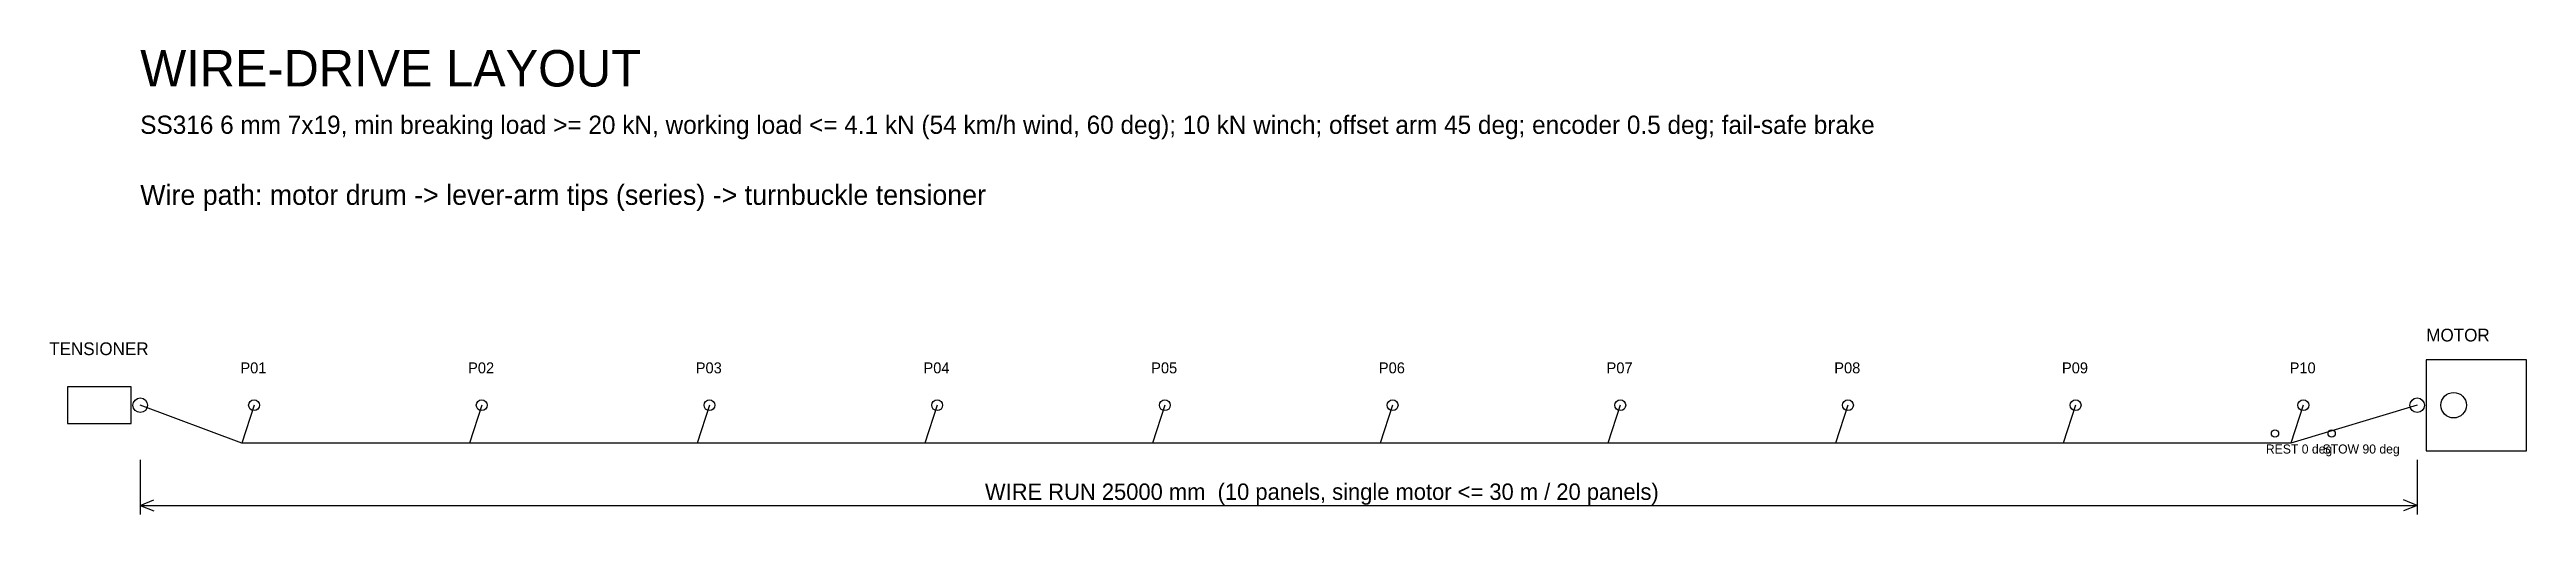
# Model space of a CAD drawing. Header units: millimetres. Extents: x -13496 to 13700, y -1200 to 3906.
import ezdxf

# ---------------------------------------------------------------- set-up
doc = ezdxf.new("R2010")
doc.units = ezdxf.units.MM
for name, color, linetype in [('DIM', 2, 'CONTINUOUS'), ('DRIVE', 1, 'CONTINUOUS'), ('HIDDEN', 8, 'CONTINUOUS'), ('STRUCT', 7, 'CONTINUOUS'), ('TEXT', 7, 'CONTINUOUS')]:
    doc.layers.add(name, color=color, linetype=linetype)

msp = doc.modelspace()

# ---------------------------------------------------------------- linework, layer by layer
at = {"layer": 'DIM'}
for p, q in [((-12500, -600), (-12500, -1200)), ((12500, -600), (12500, -1200)), ((-12500, -1100), (-12350, -1040)), ((12500, -1100), (12350, -1040)), ((-12500, -1100), (12500, -1100)), ((-12500, -1100), (-12350, -1160)), ((12500, -1100), (12350, -1160))]:
    msp.add_line(p, q, dxfattribs=at)
at = {"layer": 'DRIVE'}
for p, q in [((13700, 500), (12600, 500)), ((12600, 500), (12600, -500)), ((13700, -500), (13700, 500)), ((-12600, 200), (-13300, 200)), ((-13300, 200), (-13300, -200)), ((-12600, -200), (-12600, 200)), ((-11385.97, -418.46), (-12500, 0)), ((12500, 0), (11114.03, -418.46)), ((-13300, -200), (-12600, -200)), ((-8885.97, -418.46), (-11385.97, -418.46)), ((-6385.97, -418.46), (-8885.97, -418.46)), ((-3885.97, -418.46), (-6385.97, -418.46)), ((-1385.97, -418.46), (-3885.97, -418.46)), ((1114.03, -418.46), (-1385.97, -418.46)), ((3614.03, -418.46), (1114.03, -418.46)), ((6114.03, -418.46), (3614.03, -418.46)), ((8614.03, -418.46), (6114.03, -418.46)), ((11114.03, -418.46), (8614.03, -418.46)), ((12600, -500), (13700, -500))]:
    msp.add_line(p, q, dxfattribs=at)
msp.add_circle((12900, 0), 140, dxfattribs=at)
at = {"layer": 'HIDDEN'}
for centre in [(10938.87, -311.13), (11561.13, -311.13)]:
    msp.add_circle(centre, 40, dxfattribs=at)
at = {"layer": 'STRUCT'}
for p, q in [((-11250, 0), (-11385.97, -418.46)), ((-8750, 0), (-8885.97, -418.46)), ((-6250, 0), (-6385.97, -418.46)), ((-3750, 0), (-3885.97, -418.46)), ((-1250, 0), (-1385.97, -418.46)), ((1250, 0), (1114.03, -418.46)), ((3750, 0), (3614.03, -418.46)), ((6250, 0), (6114.03, -418.46)), ((8750, 0), (8614.03, -418.46)), ((11250, 0), (11114.03, -418.46))]:
    msp.add_line(p, q, dxfattribs=at)
for centre, radius in [((-12500, 0), 80), ((-11250, 0), 60), ((-8750, 0), 60), ((-6250, 0), 60), ((-3750, 0), 60), ((-1250, 0), 60), ((1250, 0), 60), ((3750, 0), 60), ((6250, 0), 60), ((8750, 0), 60), ((11250, 0), 60), ((12500, 0), 80)]:
    msp.add_circle(centre, radius, dxfattribs=at)

# ---------------------------------------------------------------- texts
at = {"layer": 'DIM'}
msp.add_text('WIRE RUN 25000 mm  (10 panels, single motor <= 30 m / 20 panels)', height=180, dxfattribs=at).set_placement((-3225.6, -1040))
at = {"layer": 'TEXT'}
for s, height, p in [('WIRE-DRIVE LAYOUT', 400, (-12500, 3500)), ('SS316 6 mm 7x19, min breaking load >= 20 kN, working load <= 4.1 kN (54 km/h wind, 60 deg); 10 kN winch; offset arm 45 deg; encoder 0.5 deg; fail-safe brake', 200, (-12500, 2980)), ('Wire path: motor drum -> lever-arm tips (series) -> turnbuckle tensioner', 220, (-12500, 2200)), ('MOTOR', 140, (12600, 700)), ('TENSIONER', 140, (-13500, 550)), ('P01', 120, (-11400, 350)), ('P02', 120, (-8900, 350)), ('P03', 120, (-6400, 350)), ('P04', 120, (-3900, 350)), ('P05', 120, (-1400, 350)), ('P06', 120, (1100, 350)), ('P07', 120, (3600, 350)), ('P08', 120, (6100, 350)), ('P09', 120, (8600, 350)), ('P10', 120, (11100, 350)), ('REST 0 deg', 100, (10838.87, -531.13)), ('STOW 90 deg', 100, (11461.13, -531.13))]:
    msp.add_text(s, height=height, dxfattribs=at).set_placement(p)

doc.saveas('drawing.dxf')
